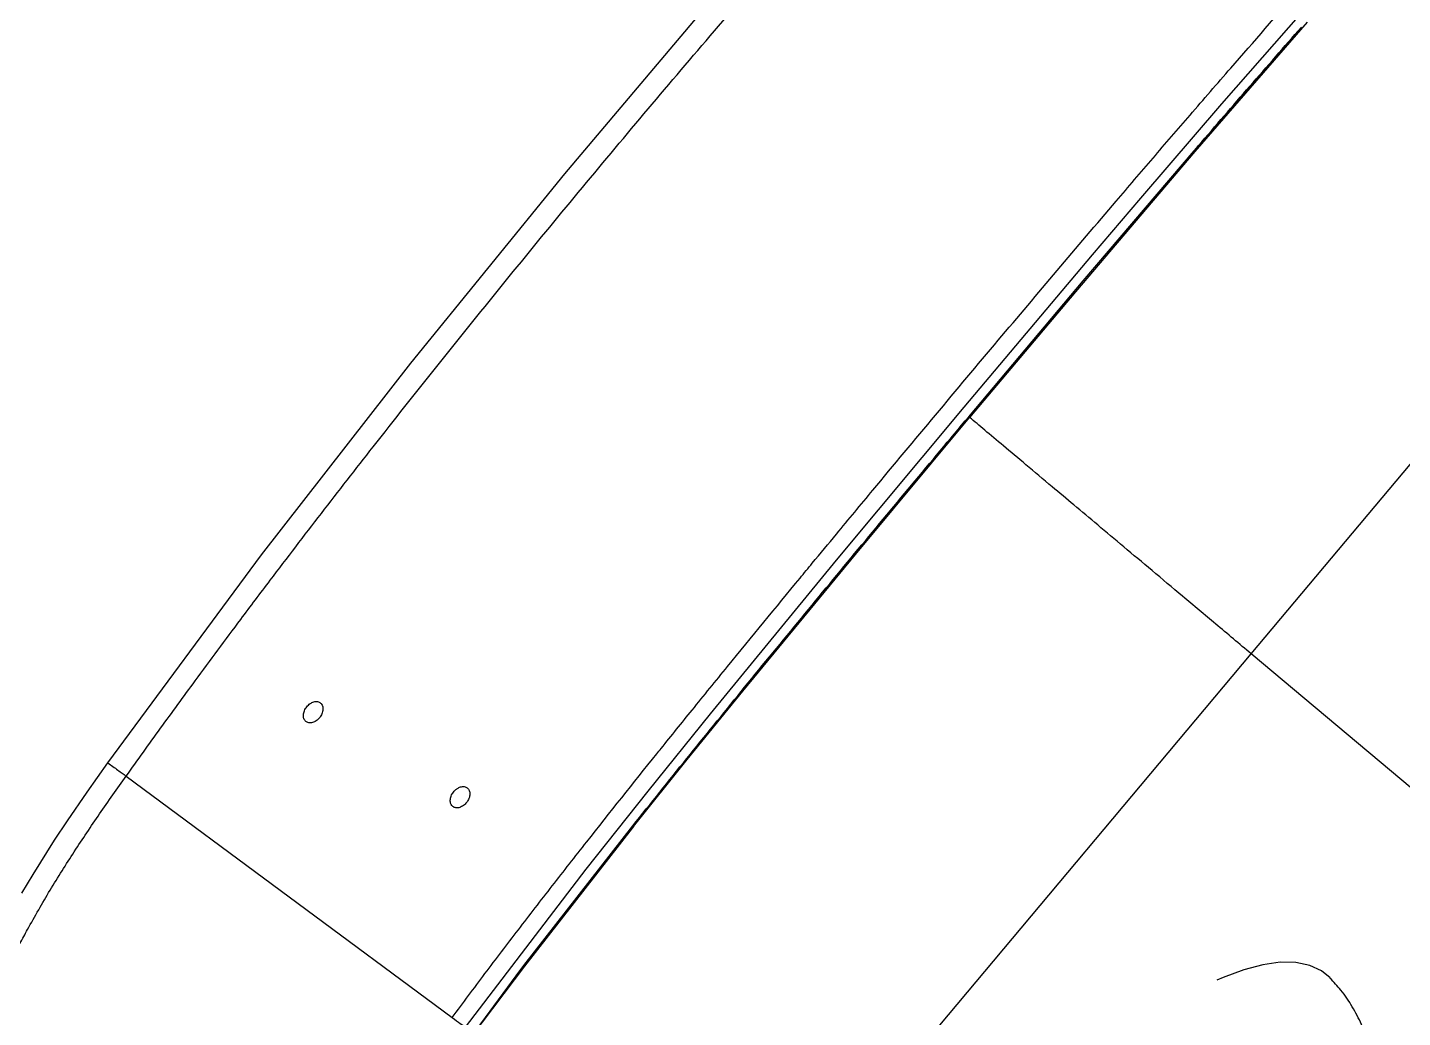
# Model space of a CAD drawing. Extents: x -51 to 27, y -13 to 136.
# Drawn here: x -46.66 to -40.82, y 71.53 to 75.73 of the extents above; entities that cross this region are included whole.
import ezdxf

# ---------------------------------------------------------------- set-up
doc = ezdxf.new("R2010")
doc.units = 0
doc.header["$MEASUREMENT"] = 0
doc.layers.add('GEOMETRY', color=2, linetype='Continuous', lineweight=25)

# ---------------------------------------------------------------- blocks, each defined once
blk = doc.blocks.new('2026 MONTERREY-BLOOM')
at = {"layer": 'GEOMETRY'}
for p, q in [((-29.7787, -10.6451), (-26.417, -6.6388)), ((-29.9038, -8.3117), (-29.347, -7.6783)), ((-32.6927, -8.609), (-32.0243, -7.8183)), ((-29.5642, -7.9877), (-30.0194, -8.5121)), ((-29.5415, -7.9647), (-30.0178, -8.5135)), ((-30.2476, -8.7115), (-29.9038, -8.3117)), ((-30.0178, -8.5135), (-30.5249, -9.1089)), ((-30.492, -9.0628), (-30.021, -8.5107)), ((-30.0198, -8.5118), (-30.021, -8.5106)), ((-30.0178, -8.5135), (-30.0198, -8.5118)), ((-33.3464, -9.4123), (-32.6927, -8.609)), ((-30.4529, -8.9527), (-30.2476, -8.7115)), ((-30.9976, -9.5983), (-30.4529, -8.9527)), ((-30.9775, -9.6392), (-30.492, -9.0628)), ((-30.5249, -9.1089), (-30.9738, -9.6422)), ((-33.9801, -10.2248), (-33.3464, -9.4123)), ((-31.5383, -10.2472), (-30.9976, -9.5983)), ((-31.4588, -10.2233), (-30.974, -9.6421)), ((-30.9738, -9.6422), (-30.9775, -9.6392)), ((-34.6321, -11.1081), (-33.9801, -10.2248)), ((-32.0739, -10.9), (-31.5383, -10.2472)), ((-31.9371, -10.804), (-31.4588, -10.2233)), ((-33.1403, -14.6514), (-29.7787, -10.6451)), ((-28.0931, -12.0595), (-29.7787, -10.6451)), ((-32.1728, -11.0939), (-31.9371, -10.804)), ((-32.339, -11.2286), (-32.0739, -10.9)), ((-34.7193, -11.2315), (-34.6321, -11.1081)), ((-32.4004, -11.3772), (-32.1728, -11.0939)), ((-34.8036, -11.3544), (-34.7193, -11.2315)), ((-32.6015, -11.5594), (-32.339, -11.2286)), ((-34.8579, -11.4363), (-34.8036, -11.3544)), ((-32.8664, -11.9677), (-32.4033, -11.3749)), ((-32.4002, -11.3773), (-32.4058, -11.3843)), ((-32.4033, -11.3749), (-32.4002, -11.3773)), ((-34.9492, -11.581), (-34.8579, -11.4363)), ((-32.4058, -11.3843), (-32.8636, -11.9698)), ((-34.9967, -11.6602), (-34.9492, -11.581)), ((-33.1142, -12.2297), (-32.6015, -11.5594)), ((-33.3127, -12.5711), (-32.8791, -11.9845)), ((-32.8635, -11.9699), (-33.0864, -12.2659)), ((-32.8791, -11.9845), (-32.8663, -11.9678)), ((-32.8635, -11.9699), (-32.8663, -11.9678))]:
    blk.add_line(p, q, dxfattribs=at)
at = {"layer": 'GEOMETRY', "flags": 128}
for points in [[(-30.0211, -8.5106), (-30.0115, -8.4995), (-30.0019, -8.4884)], [(-34.554, -11.1637), (-33.8621, -11.676), (-33.1702, -12.1883)], [(-29.4435, -12.0204), (-29.4801, -11.9907), (-29.5302, -11.9672), (-29.5888, -11.9549), (-29.6555, -11.9539), (-29.7296, -11.9642), (-29.8104, -11.9857), (-29.8974, -12.0183), (-29.9248, -12.0302)]]:
    blk.add_lwpolyline(points, dxfattribs=at)
at = {"layer": 'GEOMETRY'}
for points, knots in [([(-36.6427, -38.9849), (-36.6428, -38.748), (-36.6429, -38.2513), (-36.6431, -37.4958), (-36.643, -36.7174), (-36.6423, -35.9379), (-36.6409, -35.1552), (-36.6388, -34.37), (-36.6343, -33.1243), (-36.6247, -31.4274), (-36.6007, -28.7277), (-36.5557, -25.4875), (-36.48, -22.0033), (-36.3837, -18.8258), (-36.2694, -15.9518), (-36.1467, -13.5568), (-36.0218, -11.6425), (-35.9083, -10.2086), (-35.8038, -9.1111), (-35.7174, -8.3466), (-35.6715, -7.9173), (-35.5982, -7.4928), (-35.4908, -7.0801), (-35.3398, -6.6435), (-35.1358, -6.1898), (-34.8703, -5.7277), (-34.5603, -5.2943), (-34.2088, -4.8937), (-33.8193, -4.53), (-33.3956, -4.2066), (-32.942, -3.9269), (-32.4916, -3.7075), (-32.0535, -3.5411), (-31.634, -3.4198), (-31.1992, -3.3309), (-30.7502, -3.28), (-30.3002, -3.2288), (-29.6557, -3.1612), (-28.8172, -3.0818), (-27.5048, -2.9746), (-25.9207, -2.8687), (-23.9532, -2.7617), (-21.8759, -2.6679), (-19.6786, -2.5868), (-17.2507, -2.5139), (-14.59, -2.4519), (-11.7055, -2.4029), (-8.8195, -2.3695), (-5.9364, -2.3497), (-3.0548, -2.3416), (-0.5983, -2.3393), (1.4461, -2.34), (3.0915, -2.3423), (4.7536, -2.3465), (6.4156, -2.3534), (8.0545, -2.3645), (10.4077, -2.3864), (13.4813, -2.429), (16.9743, -2.5047), (20.1483, -2.6009), (23.0112, -2.7146), (25.3952, -2.8364), (27.3074, -2.9606), (28.7412, -3.0736), (29.84, -3.1777), (30.6063, -3.2639), (31.0378, -3.31), (31.4634, -3.3805), (31.8765, -3.4857), (32.3137, -3.6341), (32.7687, -3.8357), (33.2323, -4.0987), (33.6676, -4.4064), (34.0701, -4.7558), (34.436, -5.1433), (34.7616, -5.5651), (35.0437, -6.0171), (35.2785, -6.4922), (35.464, -6.9855), (35.6016, -7.491), (35.6829, -8.0099), (35.7387, -8.5338), (35.8146, -9.2299), (35.8967, -10.0974), (36.0051, -11.4079), (36.112, -12.9931), (36.2405, -15.3392), (36.3619, -18.1726), (36.4654, -21.4568), (36.5399, -24.7062), (36.5915, -27.9302), (36.6206, -30.8028), (36.6357, -33.3227), (36.6407, -34.9225), (36.6423, -35.9634), (36.6428, -36.4441), (36.643, -36.9237), (36.6431, -37.4023), (36.643, -37.8963), (36.6429, -38.4238), (36.6428, -38.792), (36.6428, -38.9849)], [0, 0, 0, 0, 0.005138, 0.010771, 0.016381, 0.022015, 0.027673, 0.03335, 0.039042, 0.054682, 0.070145, 0.097582, 0.124946, 0.145709, 0.16651, 0.187309, 0.197707, 0.208103, 0.218498, 0.221609, 0.224784, 0.227857, 0.230942, 0.234019, 0.237865, 0.24171, 0.245555, 0.249401, 0.253246, 0.257092, 0.260938, 0.264783, 0.267936, 0.271088, 0.274241, 0.277546, 0.280882, 0.284062, 0.291597, 0.299143, 0.312612, 0.326021, 0.341866, 0.357701, 0.373696, 0.394533, 0.415407, 0.436247, 0.457116, 0.477921, 0.498728, 0.51038, 0.52225, 0.534405, 0.54642, 0.558287, 0.569942, 0.597446, 0.624936, 0.645697, 0.666299, 0.687058, 0.697455, 0.707849, 0.718242, 0.721382, 0.724571, 0.72765, 0.730727, 0.733804, 0.737651, 0.741498, 0.745344, 0.74919, 0.753036, 0.756881, 0.760725, 0.76457, 0.768352, 0.772136, 0.775907, 0.779727, 0.783559, 0.79109, 0.798621, 0.812071, 0.825537, 0.849567, 0.873561, 0.896782, 0.920041, 0.943476, 0.95907, 0.97468, 0.978164, 0.981639, 0.985104, 0.988563, 0.992016, 0.995816, 1, 1, 1, 1]), ([(-36.1407, -14.6533), (-36.1119, -14.1152), (-36.0541, -13.0392), (-35.9464, -11.4261), (-35.8442, -10.179), (-35.7594, -9.2973), (-35.706, -8.7789), (-35.6474, -8.2599), (-35.5881, -7.738), (-35.4727, -7.2237), (-35.3078, -6.7223), (-35.1096, -6.2757), (-34.8921, -5.8829), (-34.6663, -5.5407), (-34.4148, -5.2169), (-34.139, -4.9134), (-33.8406, -4.6322), (-33.5213, -4.3748), (-33.183, -4.1429), (-32.8279, -3.9378), (-32.4333, -3.7489), (-31.9983, -3.5846), (-31.5239, -3.4531), (-31.0412, -3.37), (-30.5499, -3.3182), (-29.6855, -3.2217), (-28.442, -3.1078), (-26.8282, -2.9864), (-25.7512, -2.9232), (-25.2135, -2.8916)], [0, 0, 0, 0, 0.0827889, 0.1655581, 0.2483945, 0.2750251, 0.3016561, 0.3284682, 0.3552764, 0.3823044, 0.4092866, 0.4362588, 0.4572354, 0.4782117, 0.4991897, 0.5201698, 0.5411517, 0.5621348, 0.5831185, 0.6041024, 0.625086, 0.6502631, 0.67544, 0.7006168, 0.7254131, 0.7513425, 0.8342548, 0.9172389, 1, 1, 1, 1]), ([(-29.8653, -8.1597), (-29.7676, -8.0478), (-29.5725, -7.8244), (-29.3742, -7.6039), (-29.2752, -7.4938)], [0, 0, 0, 0, 0.500811, 1, 1, 1, 1]), ([(-32.4087, -8.4164), (-32.3154, -8.3057), (-32.1288, -8.0843), (-31.9396, -7.8652), (-31.8451, -7.7558)], [0, 0, 0, 0, 0.500253, 1, 1, 1, 1]), ([(-30.0019, -8.4884), (-29.9295, -8.4044), (-29.7848, -8.2365), (-29.6387, -8.0697), (-29.5657, -7.9864)], [0, 0, 0, 0, 0.500141, 1, 1, 1, 1]), ([(-30.0382, -8.3592), (-30.0094, -8.3259), (-29.9519, -8.2593), (-29.8941, -8.1929), (-29.8653, -8.1597)], [0, 0, 0, 0, 0.500056, 1, 1, 1, 1]), ([(-30.352, -8.7248), (-30.2998, -8.6637), (-30.1955, -8.5416), (-30.0906, -8.42), (-30.0382, -8.3592)], [0, 0, 0, 0, 0.500279, 1, 1, 1, 1]), ([(-32.9626, -9.0867), (-32.8709, -8.9744), (-32.6876, -8.7499), (-32.5017, -8.5275), (-32.4087, -8.4164)], [0, 0, 0, 0, 0.500039, 1, 1, 1, 1]), ([(-30.8522, -9.3147), (-30.7689, -9.216), (-30.6027, -9.019), (-30.4355, -8.8227), (-30.352, -8.7248)], [0, 0, 0, 0, 0.500795, 1, 1, 1, 1]), ([(-33.5056, -9.7667), (-33.4158, -9.6527), (-33.2363, -9.4249), (-33.0538, -9.1994), (-32.9626, -9.0867)], [0, 0, 0, 0, 0.500111, 1, 1, 1, 1]), ([(-31.3844, -9.9505), (-31.2959, -9.8443), (-31.119, -9.6319), (-30.9411, -9.4204), (-30.8522, -9.3147)], [0, 0, 0, 0, 0.5003414, 1, 1, 1, 1]), ([(-31.4619, -10.2198), (-31.3813, -10.1228), (-31.2203, -9.9289), (-31.0585, -9.7356), (-30.9776, -9.639)], [0, 0, 0, 0, 0.500443, 1, 1, 1, 1]), ([(-29.7787, -10.6451), (-29.8289, -10.603), (-29.926, -10.5215), (-30.0665, -10.4036), (-30.1968, -10.2943), (-30.3172, -10.1932), (-30.428, -10.1003), (-30.5293, -10.0152), (-30.6317, -9.9294), (-30.7326, -9.8447), (-30.8286, -9.7642), (-30.9097, -9.6961), (-30.9532, -9.6596), (-30.974, -9.6421)], [0, 0, 0, 0, 0.115824, 0.223907, 0.324677, 0.418563, 0.505993, 0.5874, 0.663217, 0.759138, 0.846461, 0.926352, 1, 1, 1, 1]), ([(-33.9428, -10.3332), (-33.8706, -10.2385), (-33.7261, -10.0488), (-33.5792, -9.8608), (-33.5056, -9.7667)], [0, 0, 0, 0, 0.498939, 1, 1, 1, 1]), ([(-32.0012, -10.6987), (-31.8988, -10.5736), (-31.7792, -10.4275), (-31.6249, -10.2405), (-31.5219, -10.116), (-31.436, -10.0127), (-31.3844, -9.9505)], [0, 0, 0, 0, 0.5, 0.58426, 0.75, 1, 1, 1, 1]), ([(-31.944, -10.8056), (-31.8639, -10.7076), (-31.7037, -10.5119), (-31.5424, -10.3171), (-31.4619, -10.2198)], [0, 0, 0, 0, 0.500614, 1, 1, 1, 1]), ([(-34.0679, -10.4993), (-34.0471, -10.4715), (-34.0055, -10.4161), (-33.9637, -10.3608), (-33.9428, -10.3332)], [0, 0, 0, 0, 0.500071, 1, 1, 1, 1]), ([(-34.2612, -10.7594), (-34.2291, -10.716), (-34.165, -10.629), (-34.1003, -10.5425), (-34.0679, -10.4993)], [0, 0, 0, 0, 0.499958, 1, 1, 1, 1]), ([(-32.5993, -11.4431), (-32.5004, -11.3184), (-32.3954, -11.1859), (-32.2458, -10.9999), (-32.1457, -10.8761), (-32.0514, -10.7604), (-32.0012, -10.6987)], [0, 0, 0, 0, 0.499999, 0.530983, 0.75, 1, 1, 1, 1]), ([(-34.554, -11.1637), (-34.5056, -11.0961), (-34.4088, -10.9607), (-34.3104, -10.8265), (-34.2612, -10.7594)], [0, 0, 0, 0, 0.500025, 1, 1, 1, 1]), ([(-33.7305, -10.9121), (-33.7272, -10.9065), (-33.7206, -10.8951), (-33.7181, -10.877), (-33.7217, -10.8616), (-33.7313, -10.8508), (-33.7453, -10.8465), (-33.7617, -10.8492), (-33.7778, -10.8586), (-33.7913, -10.8732), (-33.8002, -10.8909), (-33.803, -10.9088), (-33.7993, -10.9243), (-33.7897, -10.9351), (-33.7757, -10.9394), (-33.7594, -10.9367), (-33.7484, -10.9303), (-33.7431, -10.9259), (-33.7417, -10.9247), (-33.737, -10.9206), (-33.7334, -10.9158), (-33.7305, -10.9121)], [0, 0, 0, 0, 0.062654, 0.125094, 0.187566, 0.250096, 0.312601, 0.375057, 0.43749, 0.499928, 0.562396, 0.624921, 0.687432, 0.749892, 0.812326, 0.874762, 0.937226, 0.939289, 0.94301, 0.955421, 1, 1, 1, 1]), ([(-32.4034, -11.3748), (-32.3273, -11.2797), (-32.175, -11.0892), (-32.0211, -10.9002), (-31.944, -10.8056)], [0, 0, 0, 0, 0.499621, 1, 1, 1, 1]), ([(-34.6321, -11.1081), (-34.6249, -11.1132), (-34.6104, -11.1235), (-34.5896, -11.1384), (-34.5702, -11.1522), (-34.5594, -11.1599), (-34.554, -11.1637)], [0, 0, 0, 0, 0.249997, 0.5, 0.750002, 1, 1, 1, 1]), ([(-34.7746, -11.4847), (-34.7389, -11.431), (-34.6671, -11.3229), (-34.5919, -11.2171), (-34.554, -11.1637)], [0, 0, 0, 0, 0.496156, 1, 1, 1, 1]), ([(-33.1058, -11.2714), (-33.1026, -11.2657), (-33.0963, -11.2542), (-33.0947, -11.2392), (-33.0964, -11.2288), (-33.1001, -11.2195), (-33.1085, -11.211), (-33.1229, -11.2072), (-33.1359, -11.2099), (-33.1467, -11.2151), (-33.157, -11.2222), (-33.1687, -11.2353), (-33.1771, -11.253), (-33.179, -11.2679), (-33.1773, -11.2784), (-33.1735, -11.2877), (-33.1652, -11.2962), (-33.1508, -11.2999), (-33.1344, -11.2966), (-33.1181, -11.2869), (-33.1099, -11.2765), (-33.1058, -11.2714)], [0, 0, 0, 0, 0.062614, 0.125015, 0.15647, 0.18775, 0.250241, 0.312706, 0.375122, 0.398283, 0.437797, 0.500196, 0.562624, 0.62511, 0.656445, 0.687885, 0.750305, 0.8127, 0.875097, 0.937521, 1, 1, 1, 1]), ([(-34.9731, -11.815), (-34.9416, -11.759), (-34.8787, -11.647), (-34.8093, -11.5388), (-34.7746, -11.4847)], [0, 0, 0, 0, 0.4997943, 1, 1, 1, 1]), ([(-32.8895, -11.8161), (-32.8416, -11.7539), (-32.7455, -11.6291), (-32.6482, -11.5052), (-32.5993, -11.4431)], [0, 0, 0, 0, 0.4983171, 1, 1, 1, 1]), ([(-35.005, -11.8744), (-34.9997, -11.8645), (-34.9892, -11.8447), (-34.9784, -11.8249), (-34.9731, -11.815)], [0, 0, 0, 0, 0.49965, 1, 1, 1, 1]), ([(-33.1702, -12.1883), (-33.124, -12.1262), (-33.0313, -12.0015), (-32.9369, -11.878), (-32.8895, -11.8161)], [0, 0, 0, 0, 0.497896, 1, 1, 1, 1]), ([(-29.305, -12.8727), (-29.2978, -12.8495), (-29.2776, -12.7843), (-29.2588, -12.6849), (-29.2477, -12.5758), (-29.2482, -12.4781), (-29.2587, -12.3864), (-29.2789, -12.3), (-29.3085, -12.2183), (-29.3478, -12.1422), (-29.3924, -12.0754), (-29.4282, -12.0381), (-29.4442, -12.0215)], [0, 0, 0, 0, 0.080075, 0.225033, 0.345487, 0.45585, 0.558322, 0.655208, 0.748298, 0.838901, 0.927976, 1, 1, 1, 1]), ([(-33.1702, -12.1883), (-33.1577, -12.1975), (-33.1326, -12.2161), (-33.1203, -12.2252), (-33.1142, -12.2297)], [0, 0, 0, 0, 0.500004, 1, 1, 1, 1])]:
    blk.add_open_spline(points, degree=3, knots=knots, dxfattribs=at)

msp = doc.modelspace()

# ---------------------------------------------------------------- block references
msp.add_blockref('2026 MONTERREY-BLOOM', (-11.682, 83.7145))

doc.saveas('drawing.dxf')
